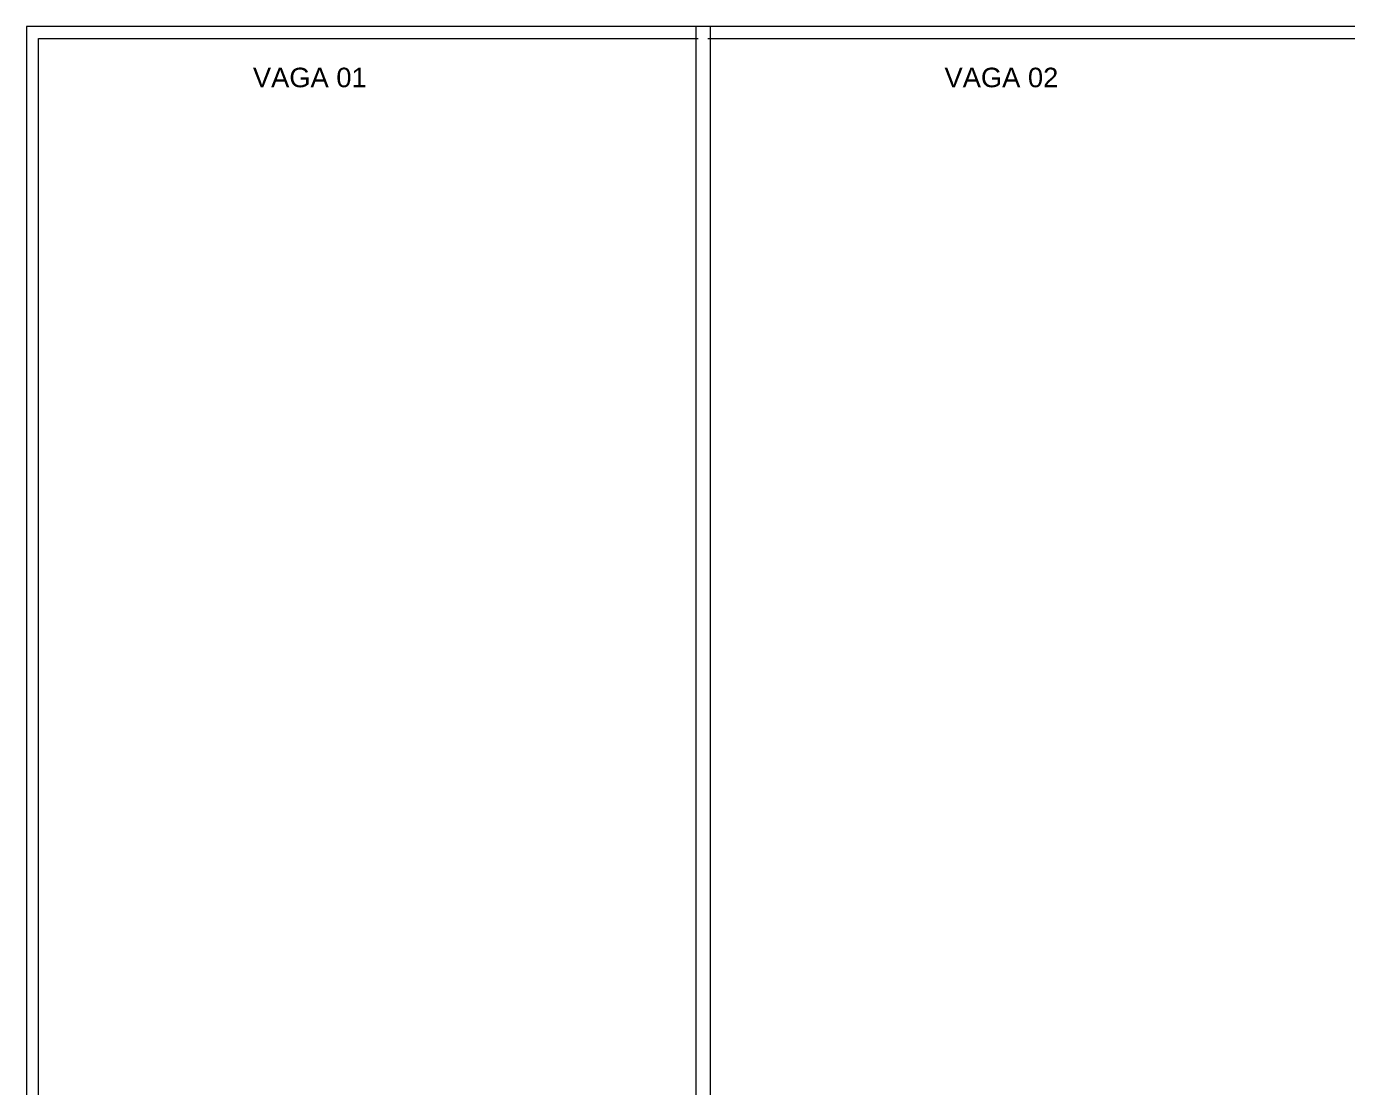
# Model space of a CAD drawing. Header units: millimetres. Extents: x 565.4 to 596.6, y 239.2 to 280.8.
# Drawn here: x 569.47 to 574.88, y 266.22 to 270.56 of the extents above; entities that cross this region are included whole.
import ezdxf

# ---------------------------------------------------------------- set-up
doc = ezdxf.new("R2010")
doc.units = ezdxf.units.MM
doc.header["$LTSCALE"] = 75
doc.linetypes.add('HIDDEN', pattern=[0.375, 0.25, -0.125])
doc.layers.add('A Cumbuca LRZ', color=254, linetype='HIDDEN', lineweight=9)
doc.layers.add('A Esquadrias LRZ', color=252, linetype='Continuous', lineweight=9)
doc.styles.add('R80', font='arial.ttf')

msp = doc.modelspace()

# ---------------------------------------------------------------- linework, layer by layer
at = {"layer": 'A Esquadrias LRZ'}
for p, q in [((572.2698, 270.5604), (569.4698, 270.5604)), ((569.4698, 270.5604), (569.4698, 265.8104)), ((569.5198, 265.8104), (569.5198, 270.5104)), ((569.5198, 270.5104), (572.2198, 270.5104)), ((575.0098, 270.5604), (572.2098, 270.5604)), ((572.2098, 270.5604), (572.2098, 265.8104)), ((572.2598, 270.5104), (574.9598, 270.5104)), ((572.2698, 265.8104), (572.2698, 270.5604))]:
    msp.add_line(p, q, dxfattribs=at)

# ---------------------------------------------------------------- texts
at = {"layer": 'A Cumbuca LRZ', "style": 'R80'}
for s, p in [('VAGA 01', (570.3969, 270.3115)), ('VAGA 02', (573.2279, 270.3115))]:
    msp.add_text(s, height=0.08, dxfattribs=at).set_placement(p)

doc.saveas('drawing.dxf')
